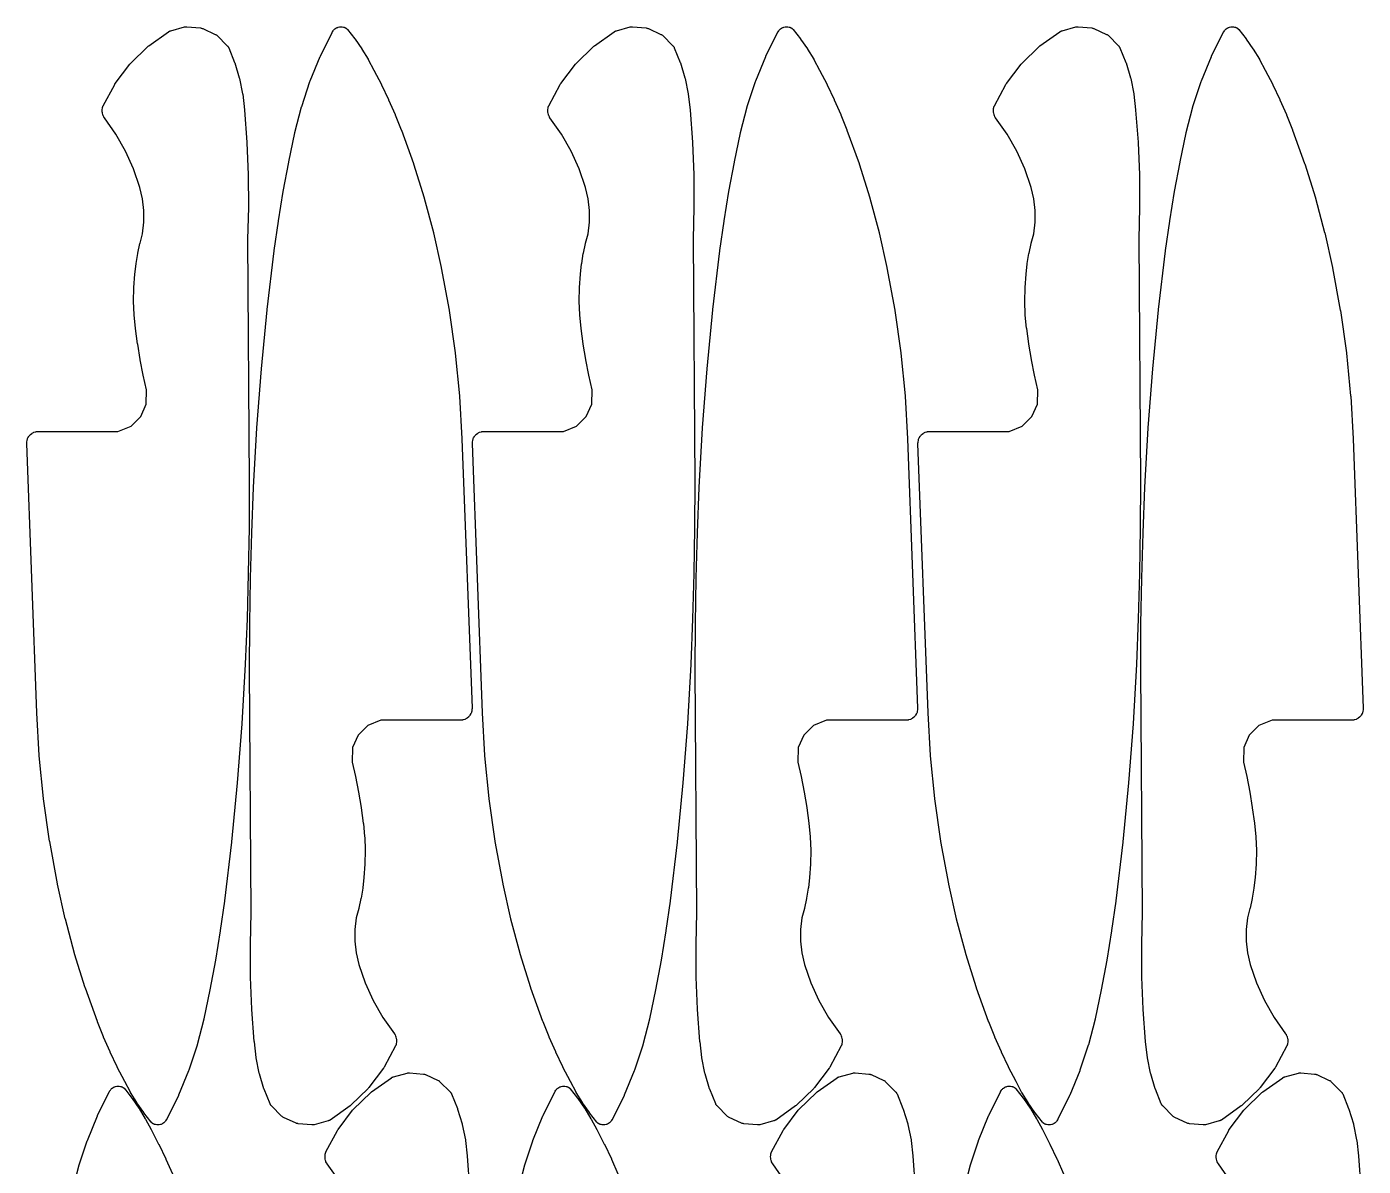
# Model space of a CAD drawing. Header units: metres. Extents: x 0 to 3000, y 0 to 1240.
# Drawn here: x 1806.1 to 2207.4, y 619.6 to 961.7 of the extents above; entities that cross this region are included whole.
import ezdxf

# ---------------------------------------------------------------- set-up
doc = ezdxf.new("R2010")
doc.units = ezdxf.units.M

msp = doc.modelspace()

# ---------------------------------------------------------------- linework, layer by layer
at = {"color": 1}
for points in [[(1837.42, 841.77), (1840.32, 844.62), (1841.95, 848.33), (1842.05, 852.71), (1841.1, 857.07), (1841.1, 857.11), (1840.21, 861.72), (1840.2, 861.77), (1839.42, 866.4), (1839.41, 866.44), (1838.75, 871.09), (1838.74, 871.13), (1838.74, 871.17), (1838.34, 875.12), (1838.33, 875.24), (1838.17, 879.2), (1838.17, 879.32), (1838.25, 883.28), (1838.26, 883.4), (1838.58, 887.35), (1838.58, 887.38), (1838.58, 887.41), (1838.92, 890.44), (1838.93, 890.55), (1839.43, 893.55), (1839.45, 893.66), (1840.09, 896.63), (1840.12, 896.73), (1840.88, 899.53), (1841.27, 902.99), (1841.27, 906.51), (1840.88, 910), (1840.1, 913.45), (1838.21, 919), (1835.79, 924.34), (1832.87, 929.42), (1829.41, 934.28), (1829.36, 934.36), (1829.31, 934.44), (1829.31, 934.44), (1829.31, 934.45), (1829.26, 934.53), (1829.22, 934.61), (1829.06, 934.97), (1828.99, 935.14), (1828.94, 935.32), (1828.84, 935.7), (1828.81, 935.88), (1828.79, 936.06), (1828.77, 936.45), (1828.76, 936.64), (1828.78, 936.83), (1828.83, 937.21), (1828.84, 937.28), (1828.85, 937.35), (1828.86, 937.38), (1828.87, 937.41), (1828.88, 937.47), (1828.9, 937.54), (1828.91, 937.57), (1828.92, 937.6), (1828.94, 937.66), (1828.97, 937.72), (1828.98, 937.75), (1828.99, 937.78), (1829.02, 937.84), (1829.05, 937.9), (1832.51, 944.36), (1832.59, 944.49), (1832.68, 944.62), (1837.06, 950.44), (1837.16, 950.56), (1837.27, 950.67), (1842.49, 955.74), (1842.61, 955.85), (1842.73, 955.94), (1848.71, 960.18), (1848.76, 960.21), (1848.81, 960.24), (1848.84, 960.26), (1848.88, 960.28), (1848.93, 960.31), (1848.98, 960.34), (1849.01, 960.35), (1849.05, 960.37), (1849.1, 960.39), (1849.16, 960.42), (1849.2, 960.43), (1849.23, 960.44), (1849.29, 960.46), (1849.34, 960.48), (1853.46, 961.59), (1853.63, 961.63), (1853.81, 961.65), (1853.98, 961.66), (1854.16, 961.65), (1858.28, 961.29), (1858.46, 961.27), (1858.62, 961.23), (1858.79, 961.18), (1858.95, 961.11), (1862.71, 959.38), (1862.87, 959.3), (1863.01, 959.2), (1863.15, 959.09), (1863.28, 958.98), (1866.3, 955.96), (1866.31, 955.96), (1866.31, 955.95), (1866.37, 955.88), (1866.43, 955.82), (1866.44, 955.81), (1866.44, 955.81), (1866.5, 955.73), (1866.55, 955.66), (1866.55, 955.65), (1866.56, 955.65), (1866.6, 955.57), (1866.65, 955.49), (1866.65, 955.48), (1866.66, 955.48), (1866.7, 955.4), (1866.73, 955.31), (1866.74, 955.31), (1866.74, 955.3), (1868.5, 950.96), (1868.57, 950.78), (1869.92, 946.31), (1869.97, 946.13), (1870.91, 941.55), (1870.94, 941.37), (1871.45, 936.71), (1871.46, 936.67), (1871.46, 936.64), (1872.17, 926.99), (1872.18, 926.92), (1872.57, 917.25), (1872.57, 917.19), (1872.64, 907.52), (1872.64, 907.45), (1872.38, 897.81), (1872.9, 824.93), (1872.9, 824.92), (1872.9, 824.91), (1872.84, 811.26), (1872.84, 811.24), (1872.62, 797.6), (1872.62, 797.57), (1872.24, 783.94), (1872.24, 783.91), (1871.69, 770.28), (1871.68, 770.26), (1871.68, 770.25), (1870.69, 752.49), (1870.68, 752.44), (1869.32, 734.71), (1869.32, 734.67), (1867.58, 716.96), (1867.58, 716.92), (1865.48, 699.25), (1865.48, 699.23), (1865.48, 699.21), (1864.23, 690.34), (1864.22, 690.3), (1862.78, 681.46), (1862.77, 681.42), (1861.13, 672.61), (1861.12, 672.57), (1859.28, 663.81), (1859.27, 663.76), (1859.26, 663.72), (1857.29, 656.05), (1857.25, 655.91), (1854.75, 648.41), (1854.71, 648.28), (1851.7, 640.96), (1851.64, 640.84), (1848.14, 633.73), (1848.13, 633.71), (1848.12, 633.69), (1848.08, 633.63), (1848.04, 633.56), (1848.03, 633.54), (1848.02, 633.52), (1847.8, 633.2), (1847.69, 633.04), (1847.56, 632.9), (1847.42, 632.76), (1847.26, 632.64), (1846.95, 632.43), (1846.79, 632.33), (1846.62, 632.25), (1846.44, 632.18), (1846.26, 632.13), (1845.89, 632.05), (1845.7, 632.01), (1845.5, 632), (1845.31, 632), (1845.12, 632.03), (1844.73, 632.09), (1844.68, 632.11), (1844.63, 632.11), (1844.59, 632.13), (1844.54, 632.14), (1844.49, 632.15), (1844.44, 632.17), (1844.4, 632.18), (1844.35, 632.2), (1844.31, 632.22), (1844.26, 632.24), (1844.22, 632.26), (1844.18, 632.28), (1844.13, 632.3), (1844.08, 632.33), (1844.04, 632.35), (1844, 632.37), (1843.96, 632.4), (1843.92, 632.43), (1843.88, 632.46), (1843.84, 632.49), (1843.8, 632.52), (1843.76, 632.55), (1843.73, 632.58), (1843.69, 632.61), (1843.66, 632.65), (1843.62, 632.69), (1843.59, 632.72), (1843.56, 632.76), (1843.53, 632.8), (1843.49, 632.84), (1841.31, 635.64), (1841.24, 635.73), (1839.21, 638.66), (1839.15, 638.75), (1837.3, 641.78), (1837.24, 641.88), (1835.56, 645.02), (1835.55, 645.03), (1835.54, 645.05), (1833.3, 649.38), (1833.27, 649.44), (1831.17, 653.84), (1831.14, 653.9), (1829.18, 658.37), (1829.16, 658.43), (1827.34, 662.96), (1827.33, 663), (1827.32, 663.03), (1823.71, 673.1), (1823.68, 673.18), (1820.5, 683.39), (1820.47, 683.47), (1817.71, 693.8), (1817.69, 693.88), (1815.35, 704.32), (1815.34, 704.35), (1815.34, 704.39), (1813, 717.06), (1812.99, 717.14), (1811.18, 729.88), (1811.17, 729.97), (1809.89, 742.77), (1809.89, 742.86), (1809.14, 755.71), (1809.14, 755.73), (1809.14, 755.75), (1806.11, 836.58), (1806.11, 836.67), (1806.11, 836.76), (1806.11, 836.77), (1806.11, 836.77), (1806.12, 836.86), (1806.13, 836.95), (1806.21, 837.51), (1806.25, 837.69), (1806.3, 837.87), (1806.37, 838.04), (1806.46, 838.21), (1806.73, 838.67), (1806.83, 838.83), (1806.94, 838.97), (1807.06, 839.1), (1807.2, 839.23), (1807.62, 839.57), (1807.77, 839.68), (1807.93, 839.77), (1808.1, 839.86), (1808.27, 839.92), (1808.8, 840.09), (1808.82, 840.1), (1808.83, 840.1), (1808.91, 840.12), (1808.99, 840.14), (1809.01, 840.15), (1809.02, 840.15), (1809.1, 840.16), (1809.18, 840.18), (1809.2, 840.18), (1809.22, 840.18), (1809.3, 840.18), (1809.38, 840.19), (1809.4, 840.19), (1809.41, 840.19), (1833.5, 840.19), (1837.42, 841.77)], [(1908.48, 751.89), (1905.58, 749.05), (1903.95, 745.33), (1903.85, 740.95), (1904.8, 736.59), (1904.81, 736.55), (1905.7, 731.94), (1905.7, 731.89), (1906.48, 727.26), (1906.49, 727.22), (1907.16, 722.57), (1907.16, 722.53), (1907.17, 722.49), (1907.56, 718.54), (1907.57, 718.42), (1907.73, 714.46), (1907.73, 714.34), (1907.65, 710.38), (1907.65, 710.26), (1907.33, 706.31), (1907.32, 706.28), (1907.32, 706.25), (1906.98, 703.22), (1906.97, 703.11), (1906.48, 700.11), (1906.46, 700.01), (1905.81, 697.03), (1905.79, 696.93), (1905.03, 694.13), (1904.63, 690.67), (1904.63, 687.15), (1905.02, 683.66), (1905.8, 680.21), (1907.69, 674.66), (1910.11, 669.32), (1913.03, 664.24), (1916.49, 659.38), (1916.54, 659.3), (1916.59, 659.22), (1916.59, 659.22), (1916.6, 659.21), (1916.64, 659.13), (1916.68, 659.05), (1916.84, 658.69), (1916.91, 658.52), (1916.97, 658.34), (1917.06, 657.96), (1917.1, 657.78), (1917.12, 657.6), (1917.14, 657.21), (1917.14, 657.02), (1917.12, 656.83), (1917.07, 656.45), (1917.06, 656.38), (1917.05, 656.32), (1917.04, 656.28), (1917.04, 656.25), (1917.02, 656.19), (1917, 656.13), (1916.99, 656.1), (1916.98, 656.06), (1916.96, 656), (1916.94, 655.94), (1916.92, 655.91), (1916.91, 655.88), (1916.88, 655.82), (1916.85, 655.76), (1913.39, 649.3), (1913.32, 649.17), (1913.23, 649.04), (1908.84, 643.22), (1908.74, 643.11), (1908.64, 642.99), (1903.41, 637.92), (1903.3, 637.81), (1903.17, 637.72), (1897.19, 633.48), (1897.14, 633.45), (1897.1, 633.42), (1897.06, 633.4), (1897.03, 633.38), (1896.98, 633.35), (1896.93, 633.32), (1896.89, 633.31), (1896.85, 633.29), (1896.8, 633.27), (1896.75, 633.25), (1896.71, 633.23), (1896.67, 633.22), (1896.61, 633.2), (1896.56, 633.19), (1892.44, 632.07), (1892.27, 632.03), (1892.1, 632.01), (1891.92, 632), (1891.75, 632.01), (1887.62, 632.37), (1887.45, 632.39), (1887.28, 632.43), (1887.11, 632.48), (1886.96, 632.55), (1883.19, 634.28), (1883.04, 634.37), (1882.89, 634.46), (1882.75, 634.57), (1882.62, 634.68), (1879.6, 637.7), (1879.6, 637.7), (1879.59, 637.71), (1879.53, 637.78), (1879.47, 637.84), (1879.47, 637.85), (1879.46, 637.86), (1879.41, 637.93), (1879.35, 638), (1879.35, 638.01), (1879.35, 638.01), (1879.3, 638.09), (1879.25, 638.17), (1879.25, 638.18), (1879.25, 638.18), (1879.21, 638.27), (1879.17, 638.35), (1879.17, 638.35), (1879.16, 638.36), (1877.4, 642.7), (1877.34, 642.88), (1875.98, 647.35), (1875.94, 647.53), (1875, 652.11), (1874.97, 652.29), (1874.45, 656.95), (1874.45, 656.99), (1874.44, 657.02), (1873.73, 666.67), (1873.73, 666.74), (1873.33, 676.41), (1873.33, 676.47), (1873.27, 686.15), (1873.27, 686.21), (1873.52, 695.85), (1873, 768.73), (1873, 768.74), (1873, 768.75), (1873.06, 782.4), (1873.06, 782.42), (1873.28, 796.06), (1873.28, 796.09), (1873.67, 809.72), (1873.67, 809.75), (1874.22, 823.38), (1874.22, 823.4), (1874.22, 823.41), (1875.22, 841.18), (1875.22, 841.22), (1876.58, 858.95), (1876.59, 858.99), (1878.32, 876.7), (1878.32, 876.74), (1880.42, 894.41), (1880.43, 894.43), (1880.43, 894.45), (1881.68, 903.32), (1881.68, 903.36), (1883.13, 912.2), (1883.13, 912.24), (1884.78, 921.05), (1884.78, 921.09), (1886.62, 929.86), (1886.63, 929.9), (1886.64, 929.94), (1888.62, 937.61), (1888.66, 937.75), (1891.15, 945.25), (1891.2, 945.38), (1894.2, 952.7), (1894.26, 952.83), (1897.77, 959.93), (1897.78, 959.95), (1897.79, 959.97), (1897.83, 960.03), (1897.86, 960.1), (1897.88, 960.12), (1897.89, 960.14), (1898.1, 960.46), (1898.21, 960.62), (1898.34, 960.77), (1898.49, 960.9), (1898.64, 961.02), (1898.95, 961.23), (1899.11, 961.33), (1899.28, 961.41), (1899.46, 961.48), (1899.65, 961.53), (1900.01, 961.61), (1900.2, 961.65), (1900.4, 961.66), (1900.59, 961.66), (1900.79, 961.63), (1901.17, 961.57), (1901.22, 961.56), (1901.27, 961.55), (1901.32, 961.53), (1901.36, 961.52), (1901.41, 961.51), (1901.46, 961.49), (1901.5, 961.48), (1901.55, 961.46), (1901.6, 961.44), (1901.64, 961.42), (1901.69, 961.4), (1901.73, 961.38), (1901.77, 961.36), (1901.82, 961.34), (1901.86, 961.31), (1901.9, 961.29), (1901.94, 961.26), (1901.99, 961.23), (1902.02, 961.2), (1902.06, 961.18), (1902.1, 961.14), (1902.14, 961.11), (1902.17, 961.08), (1902.21, 961.05), (1902.24, 961.01), (1902.28, 960.97), (1902.31, 960.94), (1902.34, 960.91), (1902.38, 960.86), (1902.41, 960.83), (1904.6, 958.02), (1904.67, 957.93), (1906.69, 955), (1906.75, 954.91), (1908.61, 951.88), (1908.66, 951.78), (1910.35, 948.64), (1910.35, 948.63), (1910.36, 948.61), (1912.6, 944.28), (1912.63, 944.22), (1914.73, 939.82), (1914.76, 939.76), (1916.72, 935.29), (1916.75, 935.23), (1918.56, 930.7), (1918.57, 930.66), (1918.59, 930.63), (1922.19, 920.56), (1922.22, 920.48), (1925.41, 910.27), (1925.43, 910.19), (1928.2, 899.86), (1928.22, 899.78), (1930.55, 889.34), (1930.56, 889.31), (1930.57, 889.27), (1932.9, 876.6), (1932.91, 876.52), (1934.72, 863.78), (1934.73, 863.7), (1936.01, 850.89), (1936.02, 850.8), (1936.76, 837.95), (1936.76, 837.93), (1936.77, 837.91), (1939.79, 757.08), (1939.79, 756.99), (1939.79, 756.9), (1939.79, 756.89), (1939.79, 756.89), (1939.78, 756.8), (1939.77, 756.71), (1939.69, 756.15), (1939.65, 755.97), (1939.6, 755.79), (1939.53, 755.62), (1939.44, 755.46), (1939.17, 754.99), (1939.08, 754.83), (1938.96, 754.69), (1938.84, 754.56), (1938.7, 754.43), (1938.29, 754.09), (1938.14, 753.98), (1937.98, 753.89), (1937.81, 753.81), (1937.63, 753.74), (1937.1, 753.57), (1937.09, 753.56), (1937.07, 753.56), (1936.99, 753.54), (1936.91, 753.52), (1936.9, 753.52), (1936.88, 753.51), (1936.8, 753.5), (1936.72, 753.49), (1936.7, 753.48), (1936.69, 753.48), (1936.6, 753.48), (1936.52, 753.47), (1936.51, 753.47), (1936.49, 753.47), (1912.4, 753.47), (1908.48, 751.89)], [(1971.21, 841.77), (1974.11, 844.62), (1975.74, 848.33), (1975.84, 852.71), (1974.89, 857.07), (1974.88, 857.11), (1973.99, 861.72), (1973.99, 861.77), (1973.21, 866.4), (1973.2, 866.44), (1972.53, 871.09), (1972.53, 871.13), (1972.52, 871.17), (1972.12, 875.12), (1972.12, 875.24), (1971.96, 879.2), (1971.96, 879.32), (1972.04, 883.28), (1972.04, 883.4), (1972.36, 887.35), (1972.37, 887.38), (1972.37, 887.41), (1972.71, 890.44), (1972.72, 890.55), (1973.21, 893.55), (1973.23, 893.66), (1973.88, 896.63), (1973.9, 896.73), (1974.66, 899.53), (1975.06, 902.99), (1975.06, 906.51), (1974.67, 910), (1973.89, 913.45), (1971.99, 919), (1969.58, 924.34), (1966.66, 929.42), (1963.2, 934.28), (1963.15, 934.36), (1963.1, 934.44), (1963.1, 934.44), (1963.09, 934.45), (1963.05, 934.53), (1963.01, 934.61), (1962.85, 934.97), (1962.78, 935.14), (1962.72, 935.32), (1962.63, 935.7), (1962.59, 935.88), (1962.57, 936.06), (1962.55, 936.45), (1962.55, 936.64), (1962.57, 936.83), (1962.62, 937.21), (1962.63, 937.28), (1962.64, 937.35), (1962.65, 937.38), (1962.65, 937.41), (1962.67, 937.47), (1962.69, 937.54), (1962.7, 937.57), (1962.71, 937.6), (1962.73, 937.66), (1962.75, 937.72), (1962.77, 937.75), (1962.78, 937.78), (1962.81, 937.84), (1962.84, 937.9), (1966.3, 944.36), (1966.37, 944.49), (1966.46, 944.62), (1970.85, 950.44), (1970.95, 950.56), (1971.05, 950.67), (1976.28, 955.74), (1976.39, 955.85), (1976.52, 955.94), (1982.5, 960.18), (1982.54, 960.21), (1982.59, 960.24), (1982.63, 960.26), (1982.66, 960.28), (1982.71, 960.31), (1982.76, 960.34), (1982.8, 960.35), (1982.84, 960.37), (1982.89, 960.39), (1982.94, 960.42), (1982.98, 960.43), (1983.02, 960.44), (1983.07, 960.46), (1983.13, 960.48), (1987.24, 961.59), (1987.42, 961.63), (1987.59, 961.65), (1987.77, 961.66), (1987.94, 961.65), (1992.07, 961.29), (1992.24, 961.27), (1992.41, 961.23), (1992.57, 961.18), (1992.73, 961.11), (1996.5, 959.38), (1996.65, 959.3), (1996.8, 959.2), (1996.94, 959.09), (1997.07, 958.98), (2000.09, 955.96), (2000.09, 955.96), (2000.1, 955.95), (2000.16, 955.88), (2000.22, 955.82), (2000.22, 955.81), (2000.23, 955.81), (2000.28, 955.73), (2000.34, 955.66), (2000.34, 955.65), (2000.34, 955.65), (2000.39, 955.57), (2000.44, 955.49), (2000.44, 955.48), (2000.44, 955.48), (2000.48, 955.4), (2000.52, 955.31), (2000.52, 955.31), (2000.53, 955.3), (2002.29, 950.96), (2002.35, 950.78), (2003.71, 946.31), (2003.75, 946.13), (2004.69, 941.55), (2004.72, 941.37), (2005.24, 936.71), (2005.24, 936.67), (2005.25, 936.64), (2005.96, 926.99), (2005.96, 926.92), (2006.36, 917.25), (2006.36, 917.19), (2006.42, 907.52), (2006.42, 907.45), (2006.17, 897.81), (2006.69, 824.93), (2006.69, 824.92), (2006.69, 824.91), (2006.63, 811.26), (2006.63, 811.24), (2006.41, 797.6), (2006.41, 797.57), (2006.02, 783.94), (2006.02, 783.91), (2005.47, 770.28), (2005.47, 770.26), (2005.47, 770.25), (2004.47, 752.49), (2004.47, 752.44), (2003.11, 734.71), (2003.1, 734.67), (2001.37, 716.96), (2001.37, 716.92), (1999.27, 699.25), (1999.26, 699.23), (1999.26, 699.21), (1998.01, 690.34), (1998.01, 690.3), (1996.56, 681.46), (1996.56, 681.42), (1994.91, 672.61), (1994.91, 672.57), (1993.07, 663.81), (1993.06, 663.76), (1993.05, 663.72), (1991.07, 656.05), (1991.03, 655.91), (1988.54, 648.41), (1988.49, 648.28), (1985.49, 640.96), (1985.43, 640.84), (1981.92, 633.73), (1981.91, 633.71), (1981.9, 633.69), (1981.86, 633.63), (1981.83, 633.56), (1981.81, 633.54), (1981.8, 633.52), (1981.59, 633.2), (1981.48, 633.04), (1981.35, 632.9), (1981.2, 632.76), (1981.05, 632.64), (1980.74, 632.43), (1980.58, 632.33), (1980.41, 632.25), (1980.23, 632.18), (1980.04, 632.13), (1979.68, 632.05), (1979.49, 632.01), (1979.29, 632), (1979.1, 632), (1978.9, 632.03), (1978.52, 632.09), (1978.47, 632.11), (1978.42, 632.11), (1978.37, 632.13), (1978.33, 632.14), (1978.28, 632.15), (1978.23, 632.17), (1978.18, 632.18), (1978.14, 632.2), (1978.09, 632.22), (1978.05, 632.24), (1978, 632.26), (1977.96, 632.28), (1977.92, 632.3), (1977.87, 632.33), (1977.83, 632.35), (1977.79, 632.37), (1977.75, 632.4), (1977.7, 632.43), (1977.67, 632.46), (1977.63, 632.49), (1977.59, 632.52), (1977.55, 632.55), (1977.52, 632.58), (1977.48, 632.61), (1977.44, 632.65), (1977.41, 632.69), (1977.38, 632.72), (1977.35, 632.76), (1977.31, 632.8), (1977.28, 632.84), (1975.09, 635.64), (1975.02, 635.73), (1973, 638.66), (1972.94, 638.75), (1971.08, 641.78), (1971.03, 641.88), (1969.34, 645.02), (1969.34, 645.03), (1969.33, 645.05), (1967.09, 649.38), (1967.06, 649.44), (1964.96, 653.84), (1964.93, 653.9), (1962.97, 658.37), (1962.94, 658.43), (1961.13, 662.96), (1961.12, 663), (1961.1, 663.03), (1957.5, 673.1), (1957.47, 673.18), (1954.28, 683.39), (1954.26, 683.47), (1951.49, 693.8), (1951.47, 693.88), (1949.14, 704.32), (1949.13, 704.35), (1949.12, 704.39), (1946.79, 717.06), (1946.78, 717.14), (1944.97, 729.88), (1944.96, 729.97), (1943.68, 742.77), (1943.67, 742.86), (1942.93, 755.71), (1942.93, 755.73), (1942.92, 755.75), (1939.89, 836.58), (1939.9, 836.67), (1939.9, 836.76), (1939.9, 836.77), (1939.9, 836.77), (1939.91, 836.86), (1939.92, 836.95), (1940, 837.51), (1940.04, 837.69), (1940.09, 837.87), (1940.16, 838.04), (1940.24, 838.21), (1940.52, 838.67), (1940.61, 838.83), (1940.72, 838.97), (1940.85, 839.1), (1940.98, 839.23), (1941.4, 839.57), (1941.55, 839.68), (1941.71, 839.77), (1941.88, 839.86), (1942.06, 839.92), (1942.59, 840.09), (1942.6, 840.1), (1942.62, 840.1), (1942.7, 840.12), (1942.78, 840.14), (1942.79, 840.15), (1942.81, 840.15), (1942.89, 840.16), (1942.97, 840.18), (1942.99, 840.18), (1943, 840.18), (1943.08, 840.18), (1943.17, 840.19), (1943.18, 840.19), (1943.2, 840.19), (1967.29, 840.19), (1971.21, 841.77)], [(2042.27, 751.89), (2039.37, 749.05), (2037.74, 745.33), (2037.64, 740.95), (2038.58, 736.59), (2038.59, 736.55), (2039.48, 731.94), (2039.49, 731.89), (2040.27, 727.26), (2040.27, 727.22), (2040.94, 722.57), (2040.95, 722.53), (2040.95, 722.49), (2041.35, 718.54), (2041.36, 718.42), (2041.52, 714.46), (2041.52, 714.34), (2041.44, 710.38), (2041.43, 710.26), (2041.11, 706.31), (2041.11, 706.28), (2041.11, 706.25), (2040.77, 703.22), (2040.76, 703.11), (2040.26, 700.11), (2040.24, 700.01), (2039.6, 697.03), (2039.57, 696.93), (2038.81, 694.13), (2038.42, 690.67), (2038.42, 687.15), (2038.81, 683.66), (2039.59, 680.21), (2041.48, 674.66), (2043.9, 669.32), (2046.82, 664.24), (2050.28, 659.38), (2050.33, 659.3), (2050.38, 659.22), (2050.38, 659.22), (2050.38, 659.21), (2050.43, 659.13), (2050.47, 659.05), (2050.63, 658.69), (2050.7, 658.52), (2050.75, 658.34), (2050.85, 657.96), (2050.88, 657.78), (2050.9, 657.6), (2050.92, 657.21), (2050.93, 657.02), (2050.91, 656.83), (2050.86, 656.45), (2050.85, 656.38), (2050.84, 656.32), (2050.83, 656.28), (2050.82, 656.25), (2050.81, 656.19), (2050.79, 656.13), (2050.78, 656.1), (2050.77, 656.06), (2050.75, 656), (2050.72, 655.94), (2050.71, 655.91), (2050.7, 655.88), (2050.67, 655.82), (2050.64, 655.76), (2047.18, 649.3), (2047.1, 649.17), (2047.01, 649.04), (2042.63, 643.22), (2042.53, 643.11), (2042.42, 642.99), (2037.2, 637.92), (2037.08, 637.81), (2036.96, 637.72), (2030.98, 633.48), (2030.93, 633.45), (2030.88, 633.42), (2030.85, 633.4), (2030.81, 633.38), (2030.76, 633.35), (2030.71, 633.32), (2030.68, 633.31), (2030.64, 633.29), (2030.59, 633.27), (2030.53, 633.25), (2030.49, 633.23), (2030.46, 633.22), (2030.4, 633.2), (2030.35, 633.19), (2026.23, 632.07), (2026.06, 632.03), (2025.88, 632.01), (2025.71, 632), (2025.53, 632.01), (2021.41, 632.37), (2021.23, 632.39), (2021.07, 632.43), (2020.9, 632.48), (2020.74, 632.55), (2016.98, 634.28), (2016.82, 634.37), (2016.67, 634.46), (2016.54, 634.57), (2016.41, 634.68), (2013.39, 637.7), (2013.38, 637.7), (2013.38, 637.71), (2013.32, 637.78), (2013.26, 637.84), (2013.25, 637.85), (2013.25, 637.86), (2013.19, 637.93), (2013.14, 638), (2013.14, 638.01), (2013.13, 638.01), (2013.09, 638.09), (2013.04, 638.17), (2013.04, 638.18), (2013.03, 638.18), (2012.99, 638.27), (2012.96, 638.35), (2012.95, 638.35), (2012.95, 638.36), (2011.19, 642.7), (2011.12, 642.88), (2009.77, 647.35), (2009.72, 647.53), (2008.78, 652.11), (2008.75, 652.29), (2008.24, 656.95), (2008.23, 656.99), (2008.23, 657.02), (2007.51, 666.67), (2007.51, 666.74), (2007.12, 676.41), (2007.12, 676.47), (2007.05, 686.15), (2007.05, 686.21), (2007.31, 695.85), (2006.79, 768.73), (2006.79, 768.74), (2006.79, 768.75), (2006.85, 782.4), (2006.85, 782.42), (2007.07, 796.06), (2007.07, 796.09), (2007.45, 809.72), (2007.45, 809.75), (2008, 823.38), (2008.01, 823.4), (2008.01, 823.41), (2009, 841.18), (2009.01, 841.22), (2010.37, 858.95), (2010.37, 858.99), (2012.11, 876.7), (2012.11, 876.74), (2014.21, 894.41), (2014.21, 894.43), (2014.21, 894.45), (2015.46, 903.32), (2015.47, 903.36), (2016.91, 912.2), (2016.92, 912.24), (2018.56, 921.05), (2018.57, 921.09), (2020.41, 929.86), (2020.42, 929.9), (2020.43, 929.94), (2022.4, 937.61), (2022.44, 937.75), (2024.94, 945.25), (2024.98, 945.38), (2027.99, 952.7), (2028.05, 952.83), (2031.55, 959.93), (2031.56, 959.95), (2031.57, 959.97), (2031.61, 960.03), (2031.65, 960.1), (2031.66, 960.12), (2031.67, 960.14), (2031.89, 960.46), (2032, 960.62), (2032.13, 960.77), (2032.27, 960.9), (2032.43, 961.02), (2032.74, 961.23), (2032.9, 961.33), (2033.07, 961.41), (2033.25, 961.48), (2033.43, 961.53), (2033.8, 961.61), (2033.99, 961.65), (2034.18, 961.66), (2034.38, 961.66), (2034.57, 961.63), (2034.96, 961.57), (2035.01, 961.56), (2035.06, 961.55), (2035.1, 961.53), (2035.15, 961.52), (2035.2, 961.51), (2035.25, 961.49), (2035.29, 961.48), (2035.33, 961.46), (2035.38, 961.44), (2035.43, 961.42), (2035.47, 961.4), (2035.51, 961.38), (2035.56, 961.36), (2035.61, 961.34), (2035.64, 961.31), (2035.69, 961.29), (2035.73, 961.26), (2035.77, 961.23), (2035.81, 961.2), (2035.85, 961.18), (2035.89, 961.14), (2035.93, 961.11), (2035.96, 961.08), (2035.99, 961.05), (2036.03, 961.01), (2036.07, 960.97), (2036.1, 960.94), (2036.13, 960.91), (2036.16, 960.86), (2036.2, 960.83), (2038.38, 958.02), (2038.45, 957.93), (2040.48, 955), (2040.54, 954.91), (2042.39, 951.88), (2042.45, 951.78), (2044.13, 948.64), (2044.14, 948.63), (2044.15, 948.61), (2046.39, 944.28), (2046.42, 944.22), (2048.52, 939.82), (2048.55, 939.76), (2050.51, 935.29), (2050.53, 935.23), (2052.35, 930.7), (2052.36, 930.66), (2052.37, 930.63), (2055.98, 920.56), (2056.01, 920.48), (2059.19, 910.27), (2059.22, 910.19), (2061.98, 899.86), (2062, 899.78), (2064.34, 889.34), (2064.35, 889.31), (2064.35, 889.27), (2066.69, 876.6), (2066.7, 876.52), (2068.51, 863.78), (2068.52, 863.7), (2069.8, 850.89), (2069.8, 850.8), (2070.55, 837.95), (2070.55, 837.93), (2070.55, 837.91), (2073.58, 757.08), (2073.58, 756.99), (2073.58, 756.9), (2073.58, 756.89), (2073.58, 756.89), (2073.57, 756.8), (2073.56, 756.71), (2073.48, 756.15), (2073.44, 755.97), (2073.39, 755.79), (2073.32, 755.62), (2073.23, 755.46), (2072.96, 754.99), (2072.86, 754.83), (2072.75, 754.69), (2072.63, 754.56), (2072.49, 754.43), (2072.07, 754.09), (2071.92, 753.98), (2071.76, 753.89), (2071.59, 753.81), (2071.42, 753.74), (2070.89, 753.57), (2070.87, 753.56), (2070.86, 753.56), (2070.78, 753.54), (2070.7, 753.52), (2070.68, 753.52), (2070.67, 753.51), (2070.59, 753.5), (2070.5, 753.49), (2070.49, 753.48), (2070.47, 753.48), (2070.39, 753.48), (2070.31, 753.47), (2070.29, 753.47), (2070.28, 753.47), (2046.19, 753.47), (2042.27, 751.89)], [(2104.99, 841.77), (2107.89, 844.62), (2109.52, 848.33), (2109.62, 852.71), (2108.68, 857.07), (2108.67, 857.11), (2107.78, 861.72), (2107.77, 861.77), (2106.99, 866.4), (2106.99, 866.44), (2106.32, 871.09), (2106.32, 871.13), (2106.31, 871.17), (2105.91, 875.12), (2105.9, 875.24), (2105.74, 879.2), (2105.74, 879.32), (2105.82, 883.28), (2105.83, 883.4), (2106.15, 887.35), (2106.15, 887.38), (2106.16, 887.41), (2106.49, 890.44), (2106.51, 890.55), (2107, 893.55), (2107.02, 893.66), (2107.66, 896.63), (2107.69, 896.73), (2108.45, 899.53), (2108.84, 902.99), (2108.84, 906.51), (2108.45, 910), (2107.67, 913.45), (2105.78, 919), (2103.36, 924.34), (2100.44, 929.42), (2096.98, 934.28), (2096.93, 934.36), (2096.89, 934.44), (2096.88, 934.44), (2096.88, 934.45), (2096.84, 934.53), (2096.79, 934.61), (2096.63, 934.97), (2096.56, 935.14), (2096.51, 935.32), (2096.41, 935.7), (2096.38, 935.88), (2096.36, 936.06), (2096.34, 936.45), (2096.34, 936.64), (2096.35, 936.83), (2096.4, 937.21), (2096.41, 937.28), (2096.42, 937.35), (2096.43, 937.38), (2096.44, 937.41), (2096.46, 937.47), (2096.47, 937.54), (2096.48, 937.57), (2096.49, 937.6), (2096.52, 937.66), (2096.54, 937.72), (2096.55, 937.75), (2096.56, 937.78), (2096.59, 937.84), (2096.62, 937.9), (2100.08, 944.36), (2100.16, 944.49), (2100.25, 944.62), (2104.63, 950.44), (2104.73, 950.56), (2104.84, 950.67), (2110.06, 955.74), (2110.18, 955.85), (2110.3, 955.94), (2116.28, 960.18), (2116.33, 960.21), (2116.38, 960.24), (2116.41, 960.26), (2116.45, 960.28), (2116.5, 960.31), (2116.55, 960.34), (2116.59, 960.35), (2116.62, 960.37), (2116.68, 960.39), (2116.73, 960.42), (2116.77, 960.43), (2116.81, 960.44), (2116.86, 960.46), (2116.92, 960.48), (2121.03, 961.59), (2121.2, 961.63), (2121.38, 961.65), (2121.55, 961.66), (2121.73, 961.65), (2125.86, 961.29), (2126.03, 961.27), (2126.2, 961.23), (2126.36, 961.18), (2126.52, 961.11), (2130.28, 959.38), (2130.44, 959.3), (2130.59, 959.2), (2130.73, 959.09), (2130.86, 958.98), (2133.87, 955.96), (2133.88, 955.96), (2133.88, 955.95), (2133.94, 955.88), (2134, 955.82), (2134.01, 955.81), (2134.01, 955.81), (2134.07, 955.73), (2134.12, 955.66), (2134.12, 955.65), (2134.13, 955.65), (2134.18, 955.57), (2134.22, 955.49), (2134.23, 955.48), (2134.23, 955.48), (2134.27, 955.4), (2134.31, 955.31), (2134.31, 955.31), (2134.31, 955.3), (2136.08, 950.96), (2136.14, 950.78), (2137.49, 946.31), (2137.54, 946.13), (2138.48, 941.55), (2138.51, 941.37), (2139.02, 936.71), (2139.03, 936.67), (2139.03, 936.64), (2139.75, 926.99), (2139.75, 926.92), (2140.14, 917.25), (2140.14, 917.19), (2140.21, 907.52), (2140.21, 907.45), (2139.95, 897.81), (2140.47, 824.93), (2140.47, 824.92), (2140.47, 824.91), (2140.42, 811.26), (2140.42, 811.24), (2140.19, 797.6), (2140.19, 797.57), (2139.81, 783.94), (2139.81, 783.91), (2139.26, 770.28), (2139.26, 770.26), (2139.26, 770.25), (2138.26, 752.49), (2138.26, 752.44), (2136.89, 734.71), (2136.89, 734.67), (2135.16, 716.96), (2135.15, 716.92), (2133.05, 699.25), (2133.05, 699.23), (2133.05, 699.21), (2131.8, 690.34), (2131.79, 690.3), (2130.35, 681.46), (2130.34, 681.42), (2128.7, 672.61), (2128.69, 672.57), (2126.86, 663.81), (2126.84, 663.76), (2126.83, 663.72), (2124.86, 656.05), (2124.82, 655.91), (2122.32, 648.41), (2122.28, 648.28), (2119.27, 640.96), (2119.21, 640.84), (2115.71, 633.73), (2115.7, 633.71), (2115.69, 633.69), (2115.65, 633.63), (2115.61, 633.56), (2115.6, 633.54), (2115.59, 633.52), (2115.38, 633.2), (2115.26, 633.04), (2115.13, 632.9), (2114.99, 632.76), (2114.83, 632.64), (2114.52, 632.43), (2114.36, 632.33), (2114.19, 632.25), (2114.01, 632.18), (2113.83, 632.13), (2113.46, 632.05), (2113.27, 632.01), (2113.08, 632), (2112.88, 632), (2112.69, 632.03), (2112.3, 632.09), (2112.25, 632.11), (2112.2, 632.11), (2112.16, 632.13), (2112.11, 632.14), (2112.06, 632.15), (2112.01, 632.17), (2111.97, 632.18), (2111.93, 632.2), (2111.88, 632.22), (2111.83, 632.24), (2111.79, 632.26), (2111.75, 632.28), (2111.7, 632.3), (2111.66, 632.33), (2111.62, 632.35), (2111.58, 632.37), (2111.53, 632.4), (2111.49, 632.43), (2111.45, 632.46), (2111.42, 632.49), (2111.38, 632.52), (2111.34, 632.55), (2111.3, 632.58), (2111.27, 632.61), (2111.23, 632.65), (2111.19, 632.69), (2111.16, 632.72), (2111.13, 632.76), (2111.1, 632.8), (2111.07, 632.84), (2108.88, 635.64), (2108.81, 635.73), (2106.79, 638.66), (2106.72, 638.75), (2104.87, 641.78), (2104.81, 641.88), (2103.13, 645.02), (2103.12, 645.03), (2103.11, 645.05), (2100.87, 649.38), (2100.84, 649.44), (2098.74, 653.84), (2098.71, 653.9), (2096.76, 658.37), (2096.73, 658.43), (2094.91, 662.96), (2094.9, 663), (2094.89, 663.03), (2091.28, 673.1), (2091.25, 673.18), (2088.07, 683.39), (2088.04, 683.47), (2085.28, 693.8), (2085.26, 693.88), (2082.92, 704.32), (2082.92, 704.35), (2082.91, 704.39), (2080.57, 717.06), (2080.56, 717.14), (2078.75, 729.88), (2078.74, 729.97), (2077.47, 742.77), (2077.46, 742.86), (2076.71, 755.71), (2076.71, 755.73), (2076.71, 755.75), (2073.68, 836.58), (2073.68, 836.67), (2073.68, 836.76), (2073.68, 836.77), (2073.68, 836.77), (2073.69, 836.86), (2073.7, 836.95), (2073.79, 837.51), (2073.82, 837.69), (2073.88, 837.87), (2073.95, 838.04), (2074.03, 838.21), (2074.3, 838.67), (2074.4, 838.83), (2074.51, 838.97), (2074.63, 839.1), (2074.77, 839.23), (2075.19, 839.57), (2075.34, 839.68), (2075.5, 839.77), (2075.67, 839.86), (2075.84, 839.92), (2076.37, 840.09), (2076.39, 840.1), (2076.4, 840.1), (2076.48, 840.12), (2076.56, 840.14), (2076.58, 840.15), (2076.6, 840.15), (2076.68, 840.16), (2076.76, 840.18), (2076.77, 840.18), (2076.79, 840.18), (2076.87, 840.18), (2076.95, 840.19), (2076.97, 840.19), (2076.99, 840.19), (2101.07, 840.19), (2104.99, 841.77)], [(2176.05, 751.89), (2173.16, 749.05), (2171.52, 745.33), (2171.42, 740.95), (2172.37, 736.59), (2172.38, 736.55), (2173.27, 731.94), (2173.28, 731.89), (2174.05, 727.26), (2174.06, 727.22), (2174.73, 722.57), (2174.73, 722.53), (2174.74, 722.49), (2175.14, 718.54), (2175.15, 718.42), (2175.3, 714.46), (2175.31, 714.34), (2175.22, 710.38), (2175.22, 710.26), (2174.9, 706.31), (2174.89, 706.28), (2174.89, 706.25), (2174.56, 703.22), (2174.54, 703.11), (2174.05, 700.11), (2174.03, 700.01), (2173.38, 697.03), (2173.36, 696.93), (2172.6, 694.13), (2172.21, 690.67), (2172.2, 687.15), (2172.59, 683.66), (2173.38, 680.21), (2175.27, 674.66), (2177.68, 669.32), (2180.6, 664.24), (2184.06, 659.38), (2184.11, 659.3), (2184.16, 659.22), (2184.17, 659.22), (2184.17, 659.21), (2184.21, 659.13), (2184.25, 659.05), (2184.42, 658.69), (2184.49, 658.52), (2184.54, 658.34), (2184.63, 657.96), (2184.67, 657.78), (2184.69, 657.6), (2184.71, 657.21), (2184.71, 657.02), (2184.7, 656.83), (2184.64, 656.45), (2184.63, 656.38), (2184.62, 656.32), (2184.62, 656.28), (2184.61, 656.25), (2184.59, 656.19), (2184.58, 656.13), (2184.56, 656.1), (2184.56, 656.06), (2184.53, 656), (2184.51, 655.94), (2184.5, 655.91), (2184.48, 655.88), (2184.45, 655.82), (2184.43, 655.76), (2180.97, 649.3), (2180.89, 649.17), (2180.8, 649.04), (2176.41, 643.22), (2176.32, 643.11), (2176.21, 642.99), (2170.98, 637.92), (2170.87, 637.81), (2170.75, 637.72), (2164.76, 633.48), (2164.72, 633.45), (2164.67, 633.42), (2164.63, 633.4), (2164.6, 633.38), (2164.55, 633.35), (2164.5, 633.32), (2164.46, 633.31), (2164.42, 633.29), (2164.37, 633.27), (2164.32, 633.25), (2164.28, 633.23), (2164.24, 633.22), (2164.19, 633.2), (2164.13, 633.19), (2160.02, 632.07), (2159.84, 632.03), (2159.67, 632.01), (2159.49, 632), (2159.32, 632.01), (2155.19, 632.37), (2155.02, 632.39), (2154.85, 632.43), (2154.69, 632.48), (2154.53, 632.55), (2150.77, 634.28), (2150.61, 634.37), (2150.46, 634.46), (2150.32, 634.57), (2150.19, 634.68), (2147.17, 637.7), (2147.17, 637.7), (2147.16, 637.71), (2147.1, 637.78), (2147.04, 637.84), (2147.04, 637.85), (2147.03, 637.86), (2146.98, 637.93), (2146.93, 638), (2146.92, 638.01), (2146.92, 638.01), (2146.87, 638.09), (2146.82, 638.17), (2146.82, 638.18), (2146.82, 638.18), (2146.78, 638.27), (2146.74, 638.35), (2146.74, 638.35), (2146.74, 638.36), (2144.97, 642.7), (2144.91, 642.88), (2143.55, 647.35), (2143.51, 647.53), (2142.57, 652.11), (2142.54, 652.29), (2142.02, 656.95), (2142.02, 656.99), (2142.02, 657.02), (2141.3, 666.67), (2141.3, 666.74), (2140.91, 676.41), (2140.9, 676.47), (2140.84, 686.15), (2140.84, 686.21), (2141.1, 695.85), (2140.57, 768.73), (2140.57, 768.74), (2140.57, 768.75), (2140.63, 782.4), (2140.63, 782.42), (2140.85, 796.06), (2140.85, 796.09), (2141.24, 809.72), (2141.24, 809.75), (2141.79, 823.38), (2141.79, 823.4), (2141.79, 823.41), (2142.79, 841.18), (2142.79, 841.22), (2144.16, 858.95), (2144.16, 858.99), (2145.89, 876.7), (2145.9, 876.74), (2147.99, 894.41), (2148, 894.43), (2148, 894.45), (2149.25, 903.32), (2149.25, 903.36), (2150.7, 912.2), (2150.71, 912.24), (2152.35, 921.05), (2152.36, 921.09), (2154.19, 929.86), (2154.2, 929.9), (2154.21, 929.94), (2156.19, 937.61), (2156.23, 937.75), (2158.72, 945.25), (2158.77, 945.38), (2161.78, 952.7), (2161.83, 952.83), (2165.34, 959.93), (2165.35, 959.95), (2165.36, 959.97), (2165.4, 960.03), (2165.43, 960.1), (2165.45, 960.12), (2165.46, 960.14), (2165.67, 960.46), (2165.79, 960.62), (2165.92, 960.77), (2166.06, 960.9), (2166.21, 961.02), (2166.52, 961.23), (2166.69, 961.33), (2166.86, 961.41), (2167.03, 961.48), (2167.22, 961.53), (2167.58, 961.61), (2167.78, 961.65), (2167.97, 961.66), (2168.17, 961.66), (2168.36, 961.63), (2168.74, 961.57), (2168.79, 961.56), (2168.84, 961.55), (2168.89, 961.53), (2168.93, 961.52), (2168.98, 961.51), (2169.03, 961.49), (2169.08, 961.48), (2169.12, 961.46), (2169.17, 961.44), (2169.22, 961.42), (2169.26, 961.4), (2169.3, 961.38), (2169.35, 961.36), (2169.39, 961.34), (2169.43, 961.31), (2169.47, 961.29), (2169.51, 961.26), (2169.56, 961.23), (2169.59, 961.2), (2169.63, 961.18), (2169.67, 961.14), (2169.71, 961.11), (2169.75, 961.08), (2169.78, 961.05), (2169.82, 961.01), (2169.85, 960.97), (2169.88, 960.94), (2169.92, 960.91), (2169.95, 960.86), (2169.98, 960.83), (2172.17, 958.02), (2172.24, 957.93), (2174.26, 955), (2174.32, 954.91), (2176.18, 951.88), (2176.24, 951.78), (2177.92, 948.64), (2177.93, 948.63), (2177.93, 948.61), (2180.18, 944.28), (2180.2, 944.22), (2182.31, 939.82), (2182.33, 939.76), (2184.29, 935.29), (2184.32, 935.23), (2186.13, 930.7), (2186.14, 930.66), (2186.16, 930.63), (2189.77, 920.56), (2189.79, 920.48), (2192.98, 910.27), (2193, 910.19), (2195.77, 899.86), (2195.79, 899.78), (2198.13, 889.34), (2198.13, 889.31), (2198.14, 889.27), (2200.47, 876.6), (2200.49, 876.52), (2202.29, 863.78), (2202.3, 863.7), (2203.58, 850.89), (2203.59, 850.8), (2204.34, 837.95), (2204.34, 837.93), (2204.34, 837.91), (2207.37, 757.08), (2207.37, 756.99), (2207.37, 756.9), (2207.36, 756.89), (2207.36, 756.89), (2207.35, 756.8), (2207.35, 756.71), (2207.26, 756.15), (2207.22, 755.97), (2207.17, 755.79), (2207.1, 755.62), (2207.02, 755.46), (2206.75, 754.99), (2206.65, 754.83), (2206.54, 754.69), (2206.41, 754.56), (2206.28, 754.43), (2205.86, 754.09), (2205.71, 753.98), (2205.55, 753.89), (2205.38, 753.81), (2205.21, 753.74), (2204.67, 753.57), (2204.66, 753.56), (2204.64, 753.56), (2204.56, 753.54), (2204.48, 753.52), (2204.47, 753.52), (2204.45, 753.51), (2204.37, 753.5), (2204.29, 753.49), (2204.27, 753.48), (2204.26, 753.48), (2204.18, 753.48), (2204.09, 753.47), (2204.08, 753.47), (2204.06, 753.47), (2179.97, 753.47), (2176.05, 751.89)]]:
    msp.add_lwpolyline(points, close=True, dxfattribs=at)
for points in [[(1899.77, 615.42), (1896.3, 620.28), (1896.26, 620.36), (1896.21, 620.44), (1896.2, 620.44), (1896.2, 620.45), (1896.16, 620.53), (1896.12, 620.61), (1895.95, 620.97), (1895.88, 621.14), (1895.83, 621.32), (1895.74, 621.7), (1895.7, 621.88), (1895.68, 622.06), (1895.66, 622.45), (1895.66, 622.64), (1895.67, 622.83), (1895.72, 623.21), (1895.74, 623.28), (1895.75, 623.35), (1895.75, 623.38), (1895.76, 623.41), (1895.78, 623.47), (1895.79, 623.54), (1895.8, 623.57), (1895.81, 623.6), (1895.84, 623.66), (1895.86, 623.72), (1895.87, 623.75), (1895.88, 623.78), (1895.91, 623.84), (1895.94, 623.9), (1899.4, 630.36), (1899.48, 630.49), (1899.57, 630.62), (1903.96, 636.44), (1904.05, 636.56), (1904.16, 636.67), (1909.39, 641.74), (1909.5, 641.85), (1909.62, 641.94), (1915.6, 646.18), (1915.65, 646.21), (1915.7, 646.24), (1915.73, 646.26), (1915.77, 646.28), (1915.82, 646.31), (1915.87, 646.34), (1915.91, 646.35), (1915.94, 646.37), (1916, 646.39), (1916.05, 646.42), (1916.09, 646.43), (1916.13, 646.44), (1916.18, 646.46), (1916.24, 646.48), (1920.35, 647.59), (1920.52, 647.63), (1920.7, 647.65), (1920.87, 647.66), (1921.05, 647.65), (1925.18, 647.29), (1925.35, 647.27), (1925.52, 647.23), (1925.68, 647.18), (1925.84, 647.11), (1929.6, 645.38), (1929.76, 645.3), (1929.91, 645.2), (1930.05, 645.09), (1930.18, 644.98), (1933.19, 641.96), (1933.2, 641.96), (1933.2, 641.95), (1933.26, 641.88), (1933.33, 641.82), (1933.33, 641.81), (1933.33, 641.81), (1933.39, 641.73), (1933.44, 641.66), (1933.45, 641.65), (1933.45, 641.65), (1933.5, 641.57), (1933.54, 641.49), (1933.55, 641.48), (1933.55, 641.48), (1933.59, 641.4), (1933.63, 641.31), (1933.63, 641.31), (1933.63, 641.3), (1935.4, 636.96), (1935.46, 636.78), (1936.81, 632.31), (1936.86, 632.13), (1937.8, 627.55), (1937.83, 627.37), (1938.35, 622.71), (1938.35, 622.67), (1938.35, 622.64), (1939.07, 612.99)], [(2033.55, 615.42), (2030.09, 620.28), (2030.04, 620.36), (2029.99, 620.44), (2029.99, 620.44), (2029.98, 620.45), (2029.94, 620.53), (2029.9, 620.61), (2029.74, 620.97), (2029.67, 621.14), (2029.62, 621.32), (2029.52, 621.7), (2029.49, 621.88), (2029.47, 622.06), (2029.44, 622.45), (2029.44, 622.64), (2029.46, 622.83), (2029.51, 623.21), (2029.52, 623.28), (2029.53, 623.35), (2029.54, 623.38), (2029.54, 623.41), (2029.56, 623.47), (2029.58, 623.54), (2029.59, 623.57), (2029.6, 623.6), (2029.62, 623.66), (2029.65, 623.72), (2029.66, 623.75), (2029.67, 623.78), (2029.7, 623.84), (2029.73, 623.9), (2033.19, 630.36), (2033.27, 630.49), (2033.36, 630.62), (2037.74, 636.44), (2037.84, 636.56), (2037.95, 636.67), (2043.17, 641.74), (2043.29, 641.85), (2043.41, 641.94), (2049.39, 646.18), (2049.44, 646.21), (2049.48, 646.24), (2049.52, 646.26), (2049.55, 646.28), (2049.61, 646.31), (2049.66, 646.34), (2049.69, 646.35), (2049.73, 646.37), (2049.78, 646.39), (2049.84, 646.42), (2049.87, 646.43), (2049.91, 646.44), (2049.97, 646.46), (2050.02, 646.48), (2054.14, 647.59), (2054.31, 647.63), (2054.48, 647.65), (2054.66, 647.66), (2054.84, 647.65), (2058.96, 647.29), (2059.13, 647.27), (2059.3, 647.23), (2059.47, 647.18), (2059.63, 647.11), (2063.39, 645.38), (2063.54, 645.3), (2063.69, 645.2), (2063.83, 645.09), (2063.96, 644.98), (2066.98, 641.96), (2066.98, 641.96), (2066.99, 641.95), (2067.05, 641.88), (2067.11, 641.82), (2067.12, 641.81), (2067.12, 641.81), (2067.17, 641.73), (2067.23, 641.66), (2067.23, 641.65), (2067.24, 641.65), (2067.28, 641.57), (2067.33, 641.49), (2067.33, 641.48), (2067.34, 641.48), (2067.37, 641.4), (2067.41, 641.31), (2067.42, 641.31), (2067.42, 641.3), (2069.18, 636.96), (2069.24, 636.78), (2070.6, 632.31), (2070.65, 632.13), (2071.59, 627.55), (2071.61, 627.37), (2072.13, 622.71), (2072.13, 622.67), (2072.14, 622.64), (2072.85, 612.99)], [(2167.34, 615.42), (2163.88, 620.28), (2163.83, 620.36), (2163.78, 620.44), (2163.77, 620.44), (2163.77, 620.45), (2163.73, 620.53), (2163.69, 620.61), (2163.52, 620.97), (2163.45, 621.14), (2163.4, 621.32), (2163.31, 621.7), (2163.27, 621.88), (2163.25, 622.06), (2163.23, 622.45), (2163.23, 622.64), (2163.24, 622.83), (2163.3, 623.21), (2163.31, 623.28), (2163.32, 623.35), (2163.32, 623.38), (2163.33, 623.41), (2163.35, 623.47), (2163.36, 623.54), (2163.38, 623.57), (2163.38, 623.6), (2163.41, 623.66), (2163.43, 623.72), (2163.44, 623.75), (2163.46, 623.78), (2163.49, 623.84), (2163.52, 623.9), (2166.97, 630.36), (2167.05, 630.49), (2167.14, 630.62), (2171.53, 636.44), (2171.62, 636.56), (2171.73, 636.67), (2176.96, 641.74), (2177.07, 641.85), (2177.19, 641.94), (2183.18, 646.18), (2183.22, 646.21), (2183.27, 646.24), (2183.31, 646.26), (2183.34, 646.28), (2183.39, 646.31), (2183.44, 646.34), (2183.48, 646.35), (2183.52, 646.37), (2183.57, 646.39), (2183.62, 646.42), (2183.66, 646.43), (2183.7, 646.44), (2183.75, 646.46), (2183.81, 646.48), (2187.92, 647.59), (2188.1, 647.63), (2188.27, 647.65), (2188.45, 647.66), (2188.62, 647.65), (2192.75, 647.29), (2192.92, 647.27), (2193.09, 647.23), (2193.25, 647.18), (2193.41, 647.11), (2197.17, 645.38), (2197.33, 645.3), (2197.48, 645.2), (2197.62, 645.09), (2197.75, 644.98), (2200.77, 641.96), (2200.77, 641.96), (2200.78, 641.95), (2200.84, 641.88), (2200.9, 641.82), (2200.9, 641.81), (2200.91, 641.81), (2200.96, 641.73), (2201.01, 641.66), (2201.02, 641.65), (2201.02, 641.65), (2201.07, 641.57), (2201.12, 641.49), (2201.12, 641.48), (2201.12, 641.48), (2201.16, 641.4), (2201.2, 641.31), (2201.2, 641.31), (2201.2, 641.3), (2202.97, 636.96), (2203.03, 636.78), (2204.39, 632.31), (2204.43, 632.13), (2205.37, 627.55), (2205.4, 627.37), (2205.92, 622.71), (2205.92, 622.67), (2205.92, 622.64), (2206.64, 612.99)], [(1819.75, 611.94), (1821.72, 619.61), (1821.76, 619.75), (1824.26, 627.25), (1824.31, 627.38), (1827.31, 634.7), (1827.37, 634.83), (1830.87, 641.93), (1830.88, 641.95), (1830.89, 641.97), (1830.93, 642.03), (1830.97, 642.1), (1830.98, 642.12), (1830.99, 642.14), (1831.21, 642.46), (1831.32, 642.62), (1831.45, 642.77), (1831.59, 642.9), (1831.75, 643.02), (1832.06, 643.23), (1832.22, 643.33), (1832.39, 643.41), (1832.57, 643.48), (1832.75, 643.53), (1833.12, 643.61), (1833.31, 643.65), (1833.51, 643.66), (1833.7, 643.66), (1833.89, 643.63), (1834.28, 643.57), (1834.33, 643.56), (1834.38, 643.55), (1834.42, 643.53), (1834.47, 643.52), (1834.52, 643.51), (1834.57, 643.49), (1834.61, 643.48), (1834.66, 643.46), (1834.7, 643.44), (1834.75, 643.42), (1834.79, 643.4), (1834.84, 643.38), (1834.88, 643.36), (1834.93, 643.34), (1834.97, 643.31), (1835.01, 643.29), (1835.05, 643.26), (1835.09, 643.23), (1835.13, 643.2), (1835.17, 643.18), (1835.21, 643.14), (1835.25, 643.11), (1835.28, 643.08), (1835.32, 643.05), (1835.35, 643.01), (1835.39, 642.97), (1835.42, 642.94), (1835.45, 642.91), (1835.48, 642.86), (1835.52, 642.83), (1837.71, 640.02), (1837.77, 639.93), (1839.8, 637), (1839.86, 636.91), (1841.71, 633.88), (1841.77, 633.78), (1843.45, 630.64), (1843.46, 630.63), (1843.47, 630.61), (1845.71, 626.28), (1845.74, 626.22), (1847.84, 621.82), (1847.87, 621.76), (1849.83, 617.29)], [(1953.53, 611.94), (1955.51, 619.61), (1955.55, 619.75), (1958.04, 627.25), (1958.09, 627.38), (1961.1, 634.7), (1961.15, 634.83), (1964.66, 641.93), (1964.67, 641.95), (1964.68, 641.97), (1964.72, 642.03), (1964.76, 642.1), (1964.77, 642.12), (1964.78, 642.14), (1964.99, 642.46), (1965.11, 642.62), (1965.24, 642.77), (1965.38, 642.9), (1965.53, 643.02), (1965.84, 643.23), (1966.01, 643.33), (1966.18, 643.41), (1966.36, 643.48), (1966.54, 643.53), (1966.91, 643.61), (1967.1, 643.65), (1967.29, 643.66), (1967.49, 643.66), (1967.68, 643.63), (1968.06, 643.57), (1968.11, 643.56), (1968.17, 643.55), (1968.21, 643.53), (1968.26, 643.52), (1968.3, 643.51), (1968.35, 643.49), (1968.4, 643.48), (1968.44, 643.46), (1968.49, 643.44), (1968.54, 643.42), (1968.58, 643.4), (1968.62, 643.38), (1968.67, 643.36), (1968.71, 643.34), (1968.75, 643.31), (1968.79, 643.29), (1968.83, 643.26), (1968.88, 643.23), (1968.91, 643.2), (1968.95, 643.18), (1968.99, 643.14), (1969.03, 643.11), (1969.07, 643.08), (1969.1, 643.05), (1969.14, 643.01), (1969.18, 642.97), (1969.21, 642.94), (1969.24, 642.91), (1969.27, 642.86), (1969.3, 642.83), (1971.49, 640.02), (1971.56, 639.93), (1973.58, 637), (1973.64, 636.91), (1975.5, 633.88), (1975.56, 633.78), (1977.24, 630.64), (1977.25, 630.63), (1977.26, 630.61), (1979.5, 626.28), (1979.53, 626.22), (1981.63, 621.82), (1981.65, 621.76), (1983.61, 617.29)], [(2087.32, 611.94), (2089.3, 619.61), (2089.33, 619.75), (2091.83, 627.25), (2091.88, 627.38), (2094.88, 634.7), (2094.94, 634.83), (2098.45, 641.93), (2098.46, 641.95), (2098.47, 641.97), (2098.5, 642.03), (2098.54, 642.1), (2098.55, 642.12), (2098.57, 642.14), (2098.78, 642.46), (2098.89, 642.62), (2099.02, 642.77), (2099.17, 642.9), (2099.32, 643.02), (2099.63, 643.23), (2099.79, 643.33), (2099.96, 643.41), (2100.14, 643.48), (2100.32, 643.53), (2100.69, 643.61), (2100.88, 643.65), (2101.08, 643.66), (2101.27, 643.66), (2101.47, 643.63), (2101.85, 643.57), (2101.9, 643.56), (2101.95, 643.55), (2102, 643.53), (2102.04, 643.52), (2102.09, 643.51), (2102.14, 643.49), (2102.18, 643.48), (2102.23, 643.46), (2102.27, 643.44), (2102.32, 643.42), (2102.36, 643.4), (2102.41, 643.38), (2102.45, 643.36), (2102.5, 643.34), (2102.54, 643.31), (2102.58, 643.29), (2102.62, 643.26), (2102.66, 643.23), (2102.7, 643.2), (2102.74, 643.18), (2102.78, 643.14), (2102.82, 643.11), (2102.85, 643.08), (2102.89, 643.05), (2102.92, 643.01), (2102.96, 642.97), (2102.99, 642.94), (2103.02, 642.91), (2103.06, 642.86), (2103.09, 642.83), (2105.28, 640.02), (2105.34, 639.93), (2107.37, 637), (2107.43, 636.91), (2109.29, 633.88), (2109.34, 633.78), (2111.03, 630.64), (2111.03, 630.63), (2111.04, 630.61), (2113.28, 626.28), (2113.31, 626.22), (2115.41, 621.82), (2115.44, 621.76), (2117.4, 617.29)]]:
    msp.add_lwpolyline(points, dxfattribs=at)

doc.saveas('drawing.dxf')
